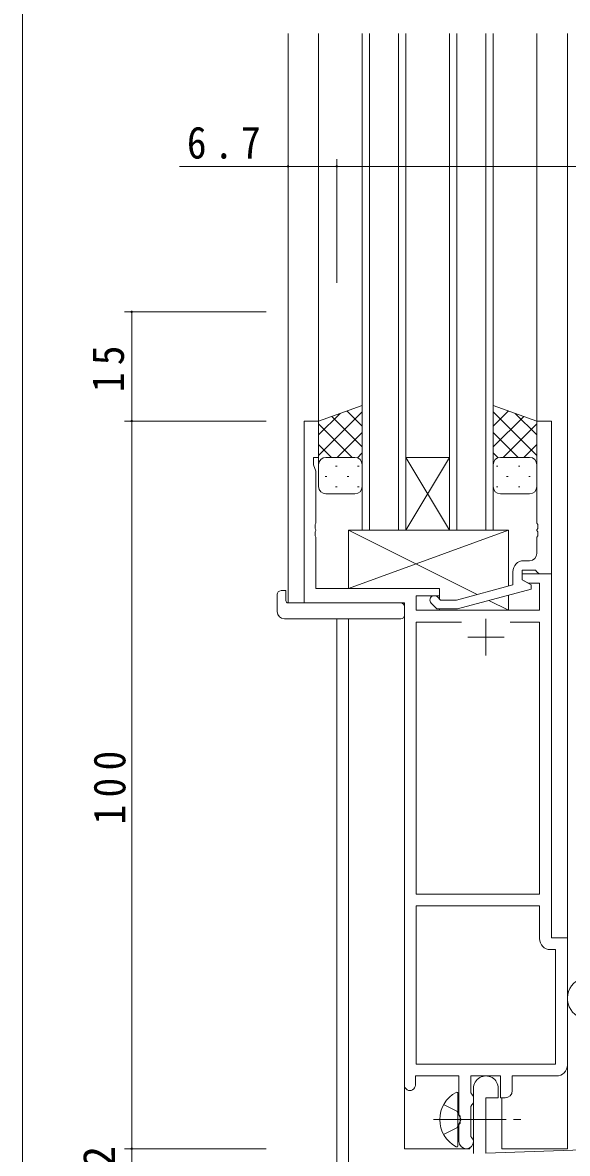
# Model space of a CAD drawing. Units: millimetres on the paper. Extents: x -397 to 397, y -282 to 282.
# Drawn here: x -393.9 to -319, y -202.3 to -46.9 of the extents above; entities that cross this region are included whole.
import ezdxf
from ezdxf.enums import TextEntityAlignment as Align

# ---------------------------------------------------------------- set-up
doc = ezdxf.new("R2010")
doc.units = ezdxf.units.MM
doc.linetypes.add('USER2', pattern=[13, 10, -1, 1, -1])
doc.linetypes.add('USER3', pattern=[4, 3, -1])
for name, color, linetype, lineweight in [('0-1_YKK_ZWAK', 7, 'Continuous', 18), ('0-3_YKK_D', 6, 'Continuous', 18), ('0-4_YKK_11', 7, 'Continuous', 18), ('0-5_YKK_12', 2, 'Continuous', 18), ('0-6_YKK_13', 4, 'Continuous', 18)]:
    doc.layers.add(name, color=color, linetype=linetype, lineweight=lineweight)
doc.styles.add('ＭＳ ゴシック', font='')
doc.styles.get('ＭＳ ゴシック').set_extended_font_data('MS Gothic')

msp = doc.modelspace()

# ---------------------------------------------------------------- linework, layer by layer
at = {"layer": '0-1_YKK_ZWAK'}
msp.add_line((-393.908, -245.688), (-393.908, 279.312), dxfattribs=at)
at = {"layer": '0-3_YKK_D'}
for p, q in [((-357.42, -66.688), (-372.32, -66.688)), ((-357.42, -82.688), (-357.42, -65.688)), ((-350.72, -66.688), (-357.42, -66.688)), ((-350.72, -82.688), (-350.72, -65.688)), ((-350.72, -82.688), (-350.72, -65.688)), ((-350.72, -66.688), (-280.72, -66.688)), ((-360.42, -86.688), (-379.908, -86.688)), ((-378.908, -101.688), (-378.908, -86.688)), ((-360.42, -101.688), (-379.908, -101.688)), ((-360.42, -101.688), (-379.908, -101.688)), ((-378.908, -201.688), (-378.908, -101.688)), ((-360.92, -201.688), (-379.908, -201.688)), ((-360.42, -201.688), (-379.908, -201.688)), ((-378.908, -203.688), (-378.908, -201.688))]:
    msp.add_line(p, q, dxfattribs=at)
for centre, start, end in [((-357.42, -66.688), 0, 180), ((-357.42, -66.688), 180, 0), ((-350.72, -66.688), 0, 180), ((-350.72, -66.688), 0, 180), ((-350.72, -66.688), 180, 0), ((-350.72, -66.688), 180, 0), ((-378.908, -86.688), 90, 270), ((-378.908, -86.688), 270, 90), ((-378.908, -101.688), 90, 270), ((-378.908, -101.688), 90, 270), ((-378.908, -101.688), 270, 90), ((-378.908, -101.688), 270, 90), ((-378.908, -201.688), 90, 270), ((-378.908, -201.688), 90, 270), ((-378.908, -201.688), 270, 90), ((-378.908, -201.688), 270, 90)]:
    msp.add_arc(centre, 0.106, start, end, dxfattribs=at)
at = {"layer": '0-4_YKK_11'}
for p, q in [((-355.221, -101.688), (-353.221, -101.688)), ((-355.221, -126.688), (-355.221, -101.688)), ((-353.221, -101.688), (-353.221, -106.688)), ((-323.221, -101.688), (-323.221, -115.729)), ((-321.221, -101.688), (-323.221, -101.688)), ((-321.221, -122.688), (-321.221, -101.688)), ((-353.921, -106.688), (-353.921, -107.692)), ((-353.221, -106.688), (-353.921, -106.688)), ((-353.921, -107.692), (-353.591, -108.599)), ((-353.591, -108.599), (-353.591, -115.729)), ((-353.591, -115.729), (-353.711, -115.913)), ((-353.711, -115.913), (-353.711, -116.463)), ((-353.711, -116.463), (-353.591, -116.646)), ((-323.221, -115.729), (-323.101, -115.913)), ((-323.101, -116.463), (-323.221, -116.646)), ((-323.101, -115.913), (-323.101, -116.463)), ((-353.591, -116.729), (-353.711, -116.913)), ((-353.711, -116.913), (-353.711, -117.463)), ((-353.711, -117.463), (-353.591, -117.646)), ((-353.591, -116.646), (-353.591, -116.729)), ((-353.591, -117.646), (-353.591, -124.688)), ((-323.221, -116.646), (-323.221, -116.729)), ((-323.221, -116.729), (-323.101, -116.913)), ((-323.101, -117.463), (-323.221, -117.646)), ((-323.221, -117.646), (-323.221, -119.888)), ((-323.101, -116.913), (-323.101, -117.463)), ((-324.221, -120.888), (-325.021, -120.888)), ((-326.521, -122.388), (-326.521, -124.208)), ((-325.221, -122.188), (-323.421, -122.188)), ((-325.221, -123.488), (-325.221, -122.188)), ((-325.221, -122.688), (-321.221, -122.688)), ((-325.221, -123.488), (-325.221, -122.688)), ((-323.421, -122.188), (-323.221, -122.388)), ((-323.221, -122.388), (-322.921, -122.688)), ((-322.921, -122.688), (-321.221, -122.688)), ((-321.221, -122.688), (-321.221, -172.688)), ((-326.521, -124.208), (-334.282, -126.288)), ((-324.355, -123.988), (-325.221, -123.488)), ((-324.021, -124.18), (-325.221, -123.488)), ((-322.851, -123.988), (-324.355, -123.988)), ((-324.021, -124.78), (-324.021, -124.18)), ((-322.851, -127.688), (-322.851, -123.988)), ((-353.591, -124.688), (-336.621, -124.688)), ((-339.791, -125.688), (-339.791, -127.688)), ((-336.621, -125.688), (-339.791, -125.688)), ((-336.472, -126.288), (-336.896, -125.863)), ((-336.621, -124.688), (-336.621, -125.688)), ((-334.124, -127.488), (-324.021, -124.78)), ((-341.421, -126.688), (-355.221, -126.688)), ((-341.421, -192.938), (-341.421, -126.688)), ((-337.745, -126.712), (-336.969, -127.488)), ((-334.282, -126.288), (-336.472, -126.288)), ((-339.791, -127.688), (-322.851, -127.688)), ((-336.969, -127.488), (-334.124, -127.488)), ((-330.221, -128.888), (-330.221, -133.888)), ((-339.791, -129.318), (-333.571, -129.318)), ((-339.791, -166.688), (-339.791, -129.318)), ((-326.87, -129.318), (-322.851, -129.318)), ((-326.87, -129.318), (-322.851, -129.318)), ((-322.851, -129.318), (-322.851, -166.688)), ((-332.721, -131.388), (-327.721, -131.388)), ((-322.851, -166.688), (-339.791, -166.688)), ((-339.791, -190.058), (-339.791, -168.318)), ((-339.791, -168.318), (-322.851, -168.318)), ((-339.791, -190.058), (-339.791, -168.318)), ((-322.851, -168.318), (-322.851, -172.818)), ((-321.221, -172.688), (-319.021, -172.688)), ((-319.021, -172.688), (-319.021, -190.188)), ((-321.351, -174.318), (-320.651, -174.318)), ((-320.651, -174.318), (-320.651, -190.058)), ((-320.651, -190.058), (-339.791, -190.058)), ((-339.921, -191.688), (-339.921, -192.938)), ((-333.921, -191.688), (-339.921, -191.688)), ((-333.921, -197.017), (-333.921, -191.688)), ((-332.291, -191.688), (-332.291, -194.005)), ((-328.221, -191.688), (-332.291, -191.688)), ((-328.221, -194.688), (-328.221, -191.688)), ((-326.591, -191.688), (-326.591, -193.688)), ((-320.521, -191.688), (-326.591, -191.688)), ((-332.291, -194.005), (-332.143, -194.198)), ((-332.143, -194.198), (-331.921, -194.488)), ((-331.92, -202.356), (-331.92, -193.388)), ((-328.52, -193.388), (-328.52, -194.688)), ((-332.143, -195.677), (-332.291, -195.87)), ((-331.921, -195.388), (-332.143, -195.677)), ((-331.921, -194.488), (-331.921, -195.388)), ((-330.22, -194.688), (-330.22, -202.297)), ((-328.52, -194.688), (-330.22, -194.688)), ((-327.591, -194.688), (-328.221, -194.688)), ((-333.778, -197.209), (-333.921, -197.017)), ((-333.778, -198.167), (-333.778, -197.209)), ((-332.291, -195.87), (-332.291, -200.005)), ((-333.921, -198.358), (-333.778, -198.167)), ((-333.921, -200.688), (-333.921, -198.358)), ((-332.291, -200.005), (-332.143, -200.198)), ((-332.143, -200.198), (-331.921, -200.488)), ((-331.921, -200.488), (-331.921, -200.688)), ((-330.22, -202.297), (-308.93, -201.553))]:
    msp.add_line(p, q, dxfattribs=at)
for centre, radius, start, end in [((-325.021, -122.388), 1.5, 90.00001, 179.99999), ((-324.221, -119.888), 1, 270.00001, 359.99999), ((-337.321, -126.288), 0.6, 44.99999, 225.00001), ((-321.351, -172.818), 1.5, 180.00001, 269.99999), ((-320.521, -190.188), 1.5, 270.00001, 359.99999), ((-330.22, -193.388), 1.7, 359.99999, 180.00001), ((-340.671, -192.938), 0.75, 179.99999, 0.00001), ((-327.591, -193.688), 1, 270.00001, 359.99999), ((-332.921, -200.688), 1, 180.00001, 269.99999), ((-332.921, -200.688), 1, 270.00001, 359.99999)]:
    msp.add_arc(centre, radius, start, end, dxfattribs=at)
at = {"layer": '0-5_YKK_12'}
for p, q in [((-357.42, -48.438), (-357.42, -126.688)), ((-353.22, -48.438), (-353.22, -102.188)), ((-347.22, -48.438), (-347.22, -116.688)), ((-346.22, -116.688), (-346.22, -48.438)), ((-342.22, -48.438), (-342.22, -116.688)), ((-341.22, -116.688), (-341.22, -48.438)), ((-335.22, -48.438), (-335.22, -116.688)), ((-334.22, -116.688), (-334.22, -48.438)), ((-330.22, -48.438), (-330.22, -116.688)), ((-329.22, -116.688), (-329.22, -48.438)), ((-323.22, -48.438), (-323.22, -102.188)), ((-319.021, -48.438), (-319.021, -201.688)), ((-335.22, -116.688), (-341.22, -106.688)), ((-341.22, -116.688), (-335.22, -106.688)), ((-341.22, -106.688), (-335.22, -106.688)), ((-347.22, -116.688), (-341.22, -116.688)), ((-341.22, -116.688), (-335.22, -116.688)), ((-335.22, -116.688), (-329.22, -116.688)), ((-354.92, -126.688), (-357.42, -126.688)), ((-341.421, -201.688), (-341.42, -126.988)), ((-350.72, -128.875), (-350.72, -204.388)), ((-349.09, -128.875), (-349.09, -214.288)), ((-328.02, -201.688), (-328.02, -194.671)), ((-341.421, -201.688), (-332.42, -201.688)), ((-332.42, -201.688), (-332.42, -201.553)), ((-328.02, -201.688), (-319.021, -201.688))]:
    msp.add_line(p, q, dxfattribs=at)
at = {"layer": '0-6_YKK_13'}
for p, q in [((-347.222, -99.545), (-353.222, -101.688)), ((-353.222, -106.419), (-347.222, -100.419)), ((-353.222, -103.591), (-350.262, -100.63)), ((-347.222, -102.411), (-349.334, -100.299)), ((-347.222, -107.909), (-347.222, -99.545)), ((-329.221, -99.545), (-323.221, -101.688)), ((-329.221, -107.909), (-329.221, -99.545)), ((-329.221, -102.411), (-327.109, -100.299)), ((-323.221, -106.419), (-329.221, -100.419)), ((-323.221, -103.591), (-326.181, -100.63)), ((-353.222, -101.688), (-353.222, -107.688)), ((-348.602, -106.688), (-353.222, -102.068)), ((-347.222, -105.239), (-351.418, -101.043)), ((-329.221, -105.239), (-325.025, -101.043)), ((-327.841, -106.688), (-323.221, -102.068)), ((-323.221, -101.688), (-323.221, -107.688)), ((-350.662, -106.688), (-347.222, -103.248)), ((-325.781, -106.688), (-329.221, -103.248)), ((-351.431, -106.688), (-353.222, -104.896)), ((-325.012, -106.688), (-323.221, -104.896)), ((-352.222, -106.688), (-348.622, -106.688)), ((-351.822, -106.688), (-348.222, -106.688)), ((-347.89, -106.744), (-347.222, -106.076)), ((-328.553, -106.744), (-329.221, -106.076)), ((-324.621, -106.688), (-328.221, -106.688)), ((-324.221, -106.688), (-327.821, -106.688)), ((-353.222, -110.688), (-353.222, -107.688)), ((-350.887, -107.909), (-350.687, -107.909)), ((-347.857, -107.909), (-347.657, -107.909)), ((-347.222, -107.688), (-347.222, -110.688)), ((-329.221, -107.688), (-329.221, -110.688)), ((-328.586, -107.909), (-328.786, -107.909)), ((-325.556, -107.909), (-325.756, -107.909)), ((-323.221, -110.688), (-323.221, -107.688)), ((-352.302, -109.324), (-352.102, -109.324)), ((-349.272, -109.324), (-349.072, -109.324)), ((-327.171, -109.324), (-327.371, -109.324)), ((-324.141, -109.324), (-324.341, -109.324)), ((-348.222, -111.688), (-352.222, -111.688)), ((-350.887, -110.739), (-350.687, -110.739)), ((-347.857, -110.739), (-347.657, -110.739)), ((-328.586, -110.739), (-328.786, -110.739)), ((-328.221, -111.688), (-324.221, -111.688)), ((-325.556, -110.739), (-325.756, -110.739)), ((-331.442, -125.527), (-349.121, -116.688)), ((-349.121, -124.688), (-327.121, -116.688)), ((-349.121, -116.688), (-327.121, -116.688)), ((-349.121, -124.688), (-349.121, -116.688)), ((-327.121, -116.688), (-327.121, -124.369)), ((-358.908, -127.875), (-358.908, -125.5)), ((-357.908, -124.996), (-357.721, -124.996)), ((-357.721, -124.996), (-357.721, -125.496)), ((-357.721, -126.388), (-357.721, -125.496)), ((-336.621, -124.688), (-349.121, -124.688)), ((-336.621, -126.139), (-336.621, -124.688)), ((-327.121, -125.611), (-327.121, -127.688)), ((-357.421, -126.688), (-341.921, -126.688)), ((-341.421, -127.188), (-341.421, -127.875)), ((-327.121, -127.688), (-329.825, -126.336)), ((-357.908, -128.875), (-341.921, -128.875)), ((-341.421, -127.875), (-341.421, -128.375)), ((-336.621, -127.688), (-336.621, -127.488)), ((-327.121, -127.688), (-336.621, -127.688)), ((-334.071, -201.277), (-334.071, -194.085))]:
    msp.add_line(p, q, dxfattribs=at)
at = {"layer": '0-6_YKK_13', "linetype": 'USER3'}
for p, q in [((-336.036, -195.631), (-334.221, -196.536)), ((-333.612, -197.681), (-334.221, -196.536)), ((-336.036, -199.731), (-334.221, -198.826)), ((-333.612, -197.681), (-334.221, -198.826))]:
    msp.add_line(p, q, dxfattribs=at)
at = {"layer": '0-6_YKK_13', "linetype": 'USER2'}
msp.add_line((-337.419, -197.688), (-325.431, -197.688), dxfattribs=at)
at = {"layer": '0-6_YKK_13'}
for centre, radius, start, end in [((-352.222, -107.688), 1, 90, 180), ((-352.222, -107.688), 1, 90, 180), ((-348.222, -107.688), 1, 360, 90), ((-348.222, -107.688), 1, 360, 90), ((-328.221, -107.688), 1, 90, 180), ((-328.221, -107.688), 1, 90, 180), ((-324.221, -107.688), 1, 360, 90), ((-324.221, -107.688), 1, 360, 90), ((-352.222, -110.688), 1, 180, 270), ((-348.222, -110.688), 1, 270, 360), ((-328.221, -110.688), 1, 180, 270), ((-324.221, -110.688), 1, 270, 360), ((-358.444, -125.484), 0.462, 136.9505, 182.04653), ((-358.138, -126.126), 1.153, 78.49471, 123.87699), ((-357.421, -126.388), 0.3, 180, 270), ((-341.921, -127.188), 0.5, 0, 90), ((-357.908, -127.875), 1, 180, 269.99494), ((-341.921, -128.375), 0.5, 269.9989, 0), ((-316.136, -181.009), 2.885, 126.45193, 263.90389), ((-332.371, -197.681), 4.2, 117.28096, 242.71904), ((-334.225, -194.085), 0.154, 0, 117.28096), ((-334.225, -201.277), 0.154, 242.71904, 0)]:
    msp.add_arc(centre, radius, start, end, dxfattribs=at)

# ---------------------------------------------------------------- texts
at = {"layer": '0-3_YKK_D', "color": 7, "style": 'ＭＳ ゴシック'}
msp.add_text('2', height=4.399, rotation=90, dxfattribs=at).set_placement((-379.908, -204.288), align=Align.BOTTOM_LEFT)
at = {"layer": '0-3_YKK_D', "color": 7, "insert": (-371.32, -65.688), "char_height": 4.399, "attachment_point": 7, "style": 'ＭＳ ゴシック'}
msp.add_mtext('\\T1.38;\\W0.9;6.7', dxfattribs=at)
at = {"layer": '0-3_YKK_D', "color": 7, "char_height": 4.399, "attachment_point": 7, "rotation": 90, "style": 'ＭＳ ゴシック'}
for s, insert in [('\\T1.37;\\W0.9;15', (-379.908, -97.708)), ('\\T1.38;\\W0.9;100', (-379.708, -157.128))]:
    msp.add_mtext(s, dxfattribs=dict(at, insert=insert))

doc.saveas('drawing.dxf')
